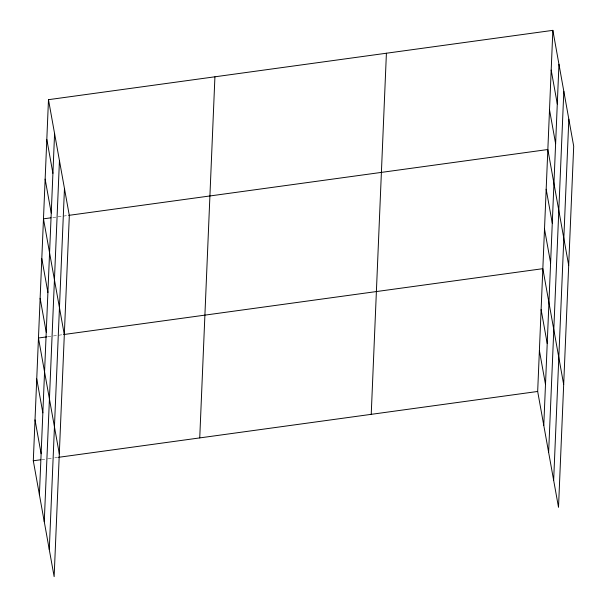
<?xml version="1.0" encoding="UTF-8"?>
<svg xmlns="http://www.w3.org/2000/svg" width="607" height="607" viewBox="0 0 607 607"><rect width="100%" height="100%" fill="white"/><g stroke="black" fill="none" stroke-linecap="round" stroke-linejoin="round"><path stroke-width="0.46" stroke-dasharray="3.04 2.28" d="M52.824 217.556L68.72 215.371M47.809 336.726L52.49 336.081M53.424 335.952L62.771 334.669M41.716 459.628L47.323 458.854M48.257 458.725L53.871 457.959M54.805 457.83L57.612 457.443"/><path stroke-width="0.91" d="M48.484 99.677L69.327 215.538L54.144 576.65L33.302 460.781L48.484 99.677L552.856 30.35L573.698 146.219L558.516 507.323L537.673 391.462L552.856 30.35M39.402 494.69L54.584 133.586M44.265 521.739L59.448 160.627M49.281 549.601L64.463 188.496M199.741 437.905L214.924 76.801M371.226 414.338L386.409 53.226M543.773 425.363L558.956 64.259M548.637 452.412L563.82 91.3M553.652 480.281L568.835 119.169M50.95 217.814L43.469 218.839L64.319 334.707M68.72 215.371L547.84 149.519L568.691 265.38M46.876 336.855L38.461 338.008L59.311 453.877M63.705 334.54L542.833 268.681L563.683 384.55M33.302 460.781L40.783 459.757M58.545 457.314L537.673 391.462M551.186 70.071L557.287 103.979M549.517 109.791L555.617 143.7M546.171 189.24L552.271 223.141M544.502 228.96L550.602 262.869M541.11 309.608L547.211 343.516M539.395 350.535L545.496 384.436M46.807 139.398L52.908 173.306M45.138 179.118L51.238 213.027M41.8 258.567L47.9 292.468M40.13 298.287L46.231 332.188M36.739 378.935L42.839 412.836M35.016 419.862L41.117 453.763"/></g></svg>
